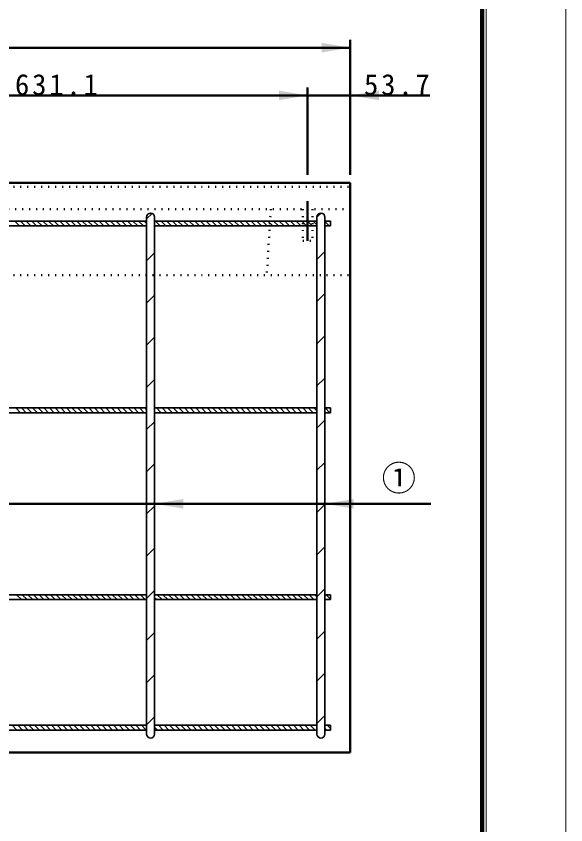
# Model space of a CAD drawing. Units: millimetres, scale not verified. Extents: x -2102 to 2102, y -1485 to 1485.
# Drawn here: x 1412 to 2102, y -687 to 329 of the extents above; entities that cross this region are included whole.
import ezdxf
from ezdxf.enums import TextEntityAlignment as Align

# ---------------------------------------------------------------- set-up
doc = ezdxf.new("R2010")
doc.units = ezdxf.units.MM
doc.header["$LTSCALE"] = 5
doc.linetypes.add('DOTTED', pattern=[1.75, 0.25, -1.5])
doc.linetypes.add('LONG_DASHED_DOTTED', pattern=[15.25, 12, -1.5, 0.25, -1.5])
doc.layers.add('0-0_V-nasSTD', color=7, linetype='Continuous', lineweight=35)
doc.layers.add('0-1_0', color=7, linetype='Continuous', lineweight=50)
doc.styles.add('ＭＳ ゴシック', font='')
doc.styles.get('ＭＳ ゴシック').set_extended_font_data('MS Gothic')

msp = doc.modelspace()

# ---------------------------------------------------------------- linework, layer by layer
at = {"layer": '0-0_V-nasSTD', "lineweight": 50}
for p, q in [((-168.332, 119.655), (1831.668, 119.655)), ((1831.668, 119.655), (1831.668, -596.345)), ((1932.668, -283.845), (1157.668, -283.845)), ((-168.332, -596.345), (1831.668, -596.345))]:
    msp.add_line(p, q, dxfattribs=at)
at = {"layer": '0-0_V-nasSTD', "linetype": 'DOTTED', "lineweight": 50}
for p, q in [((1093.168, 114.655), (1831.668, 114.655)), ((1831.668, 86.655), (1093.168, 86.655)), ((1731.668, 86.655), (1726.668, 3.655)), ((1771.968, 86.655), (1771.968, 46.655)), ((1783.968, 86.655), (1783.968, 46.655)), ((1771.968, 46.655), (1783.968, 46.655)), ((1084.418, 3.655), (1831.668, 3.655))]:
    msp.add_line(p, q, dxfattribs=at)
at = {"layer": '0-0_V-nasSTD', "linetype": 'LONG_DASHED_DOTTED', "lineweight": 50}
msp.add_line((1777.968, 96.655), (1777.968, 46.655), dxfattribs=at)
at = {"layer": '0-0_V-nasSTD'}
for p, q in [((1789.668, 76.45), (1794.868, 81.651)), ((1371.668, 71.655), (1575.668, 71.655)), ((1410, 71.655), (1416, 65.655)), ((1417.071, 71.655), (1423.071, 65.655)), ((1424.143, 71.655), (1430.143, 65.655)), ((1431.214, 71.655), (1437.214, 65.655)), ((1438.285, 71.655), (1444.285, 65.655)), ((1445.356, 71.655), (1451.356, 65.655)), ((1452.427, 71.655), (1458.427, 65.655)), ((1459.498, 71.655), (1465.498, 65.655)), ((1466.569, 71.655), (1472.569, 65.655)), ((1473.64, 71.655), (1479.64, 65.655)), ((1480.711, 71.655), (1486.711, 65.655)), ((1487.782, 71.655), (1493.782, 65.655)), ((1494.853, 71.655), (1500.853, 65.655)), ((1501.924, 71.655), (1507.924, 65.655)), ((1508.995, 71.655), (1514.995, 65.655)), ((1516.066, 71.655), (1522.066, 65.655)), ((1523.137, 71.655), (1529.137, 65.655)), ((1530.209, 71.655), (1536.209, 65.655)), ((1537.28, 71.655), (1543.28, 65.655)), ((1544.351, 71.655), (1550.351, 65.655)), ((1551.422, 71.655), (1557.422, 65.655)), ((1558.493, 71.655), (1564.493, 65.655)), ((1565.564, 71.655), (1571.564, 65.655)), ((1572.635, 71.655), (1575.668, 68.622)), ((1575.668, 74.582), (1582.422, 81.337)), ((1575.668, 76.655), (1575.668, -573.345)), ((1585.668, 76.655), (1585.668, -573.345)), ((1585.668, 71.655), (1789.668, 71.655)), ((1586.777, 71.655), (1592.777, 65.655)), ((1593.848, 71.655), (1599.848, 65.655)), ((1600.919, 71.655), (1606.919, 65.655)), ((1607.99, 71.655), (1613.99, 65.655)), ((1615.061, 71.655), (1621.061, 65.655)), ((1622.132, 71.655), (1628.132, 65.655)), ((1629.203, 71.655), (1635.203, 65.655)), ((1636.275, 71.655), (1642.275, 65.655)), ((1643.346, 71.655), (1649.346, 65.655)), ((1650.417, 71.655), (1656.417, 65.655)), ((1657.488, 71.655), (1663.488, 65.655)), ((1664.559, 71.655), (1670.559, 65.655)), ((1671.63, 71.655), (1677.63, 65.655)), ((1678.701, 71.655), (1684.701, 65.655)), ((1685.772, 71.655), (1691.772, 65.655)), ((1692.843, 71.655), (1698.843, 65.655)), ((1699.914, 71.655), (1705.914, 65.655)), ((1706.985, 71.655), (1712.985, 65.655)), ((1714.056, 71.655), (1720.056, 65.655)), ((1721.127, 71.655), (1727.127, 65.655)), ((1728.198, 71.655), (1734.198, 65.655)), ((1735.269, 71.655), (1741.269, 65.655)), ((1742.341, 71.655), (1748.341, 65.655)), ((1749.412, 71.655), (1755.412, 65.655)), ((1756.483, 71.655), (1762.483, 65.655)), ((1763.554, 71.655), (1769.554, 65.655)), ((1770.625, 71.655), (1776.625, 65.655)), ((1777.696, 71.655), (1783.696, 65.655)), ((1784.767, 71.655), (1789.668, 66.754)), ((1789.668, 76.655), (1789.668, -573.345)), ((1799.668, 76.655), (1799.668, -573.345)), ((1799.668, 76.655), (1799.668, 71.655)), ((1799.668, 76.655), (1799.668, 71.655)), ((1799.668, 71.655), (1806.668, 71.655)), ((1805.98, 71.655), (1806.668, 70.967)), ((1806.668, 71.655), (1806.668, 65.655)), ((1371.668, 65.655), (1575.668, 65.655)), ((1585.668, 65.655), (1789.668, 65.655)), ((1799.668, 70.896), (1804.909, 65.655)), ((1799.668, 65.655), (1806.668, 65.655)), ((1575.668, 21.549), (1585.668, 31.549)), ((1789.668, 23.417), (1799.668, 33.417)), ((1789.668, -29.616), (1799.668, -19.616)), ((1575.668, -31.484), (1585.668, -21.484)), ((1575.668, -84.517), (1585.668, -74.517)), ((1789.668, -82.649), (1799.668, -72.649)), ((1575.668, -137.55), (1585.668, -127.55)), ((1789.668, -135.682), (1799.668, -125.682)), ((1371.668, -163.345), (1575.668, -163.345)), ((1371.668, -169.345), (1575.668, -169.345)), ((1411.153, -163.345), (1417.153, -169.345)), ((1418.224, -163.345), (1424.224, -169.345)), ((1425.295, -163.345), (1431.295, -169.345)), ((1432.366, -163.345), (1438.366, -169.345)), ((1439.437, -163.345), (1445.437, -169.345)), ((1446.508, -163.345), (1452.508, -169.345)), ((1453.579, -163.345), (1459.579, -169.345)), ((1460.65, -163.345), (1466.65, -169.345)), ((1467.721, -163.345), (1473.721, -169.345)), ((1474.792, -163.345), (1480.792, -169.345)), ((1481.863, -163.345), (1487.863, -169.345)), ((1488.934, -163.345), (1494.934, -169.345)), ((1496.005, -163.345), (1502.005, -169.345)), ((1503.076, -163.345), (1509.076, -169.345)), ((1510.148, -163.345), (1516.148, -169.345)), ((1517.219, -163.345), (1523.219, -169.345)), ((1524.29, -163.345), (1530.29, -169.345)), ((1531.361, -163.345), (1537.361, -169.345)), ((1538.432, -163.345), (1544.432, -169.345)), ((1545.503, -163.345), (1551.503, -169.345)), ((1552.574, -163.345), (1558.574, -169.345)), ((1559.645, -163.345), (1565.645, -169.345)), ((1566.716, -163.345), (1572.716, -169.345)), ((1573.787, -163.345), (1575.668, -165.226)), ((1585.668, -163.345), (1789.668, -163.345)), ((1585.668, -168.155), (1586.858, -169.345)), ((1585.668, -169.345), (1789.668, -169.345)), ((1587.929, -163.345), (1593.929, -169.345)), ((1595, -163.345), (1601, -169.345)), ((1602.071, -163.345), (1608.071, -169.345)), ((1609.143, -163.345), (1615.143, -169.345)), ((1616.214, -163.345), (1622.214, -169.345)), ((1623.285, -163.345), (1629.285, -169.345)), ((1630.356, -163.345), (1636.356, -169.345)), ((1637.427, -163.345), (1643.427, -169.345)), ((1644.498, -163.345), (1650.498, -169.345)), ((1651.569, -163.345), (1657.569, -169.345)), ((1658.64, -163.345), (1664.64, -169.345)), ((1665.711, -163.345), (1671.711, -169.345)), ((1672.782, -163.345), (1678.782, -169.345)), ((1679.853, -163.345), (1685.853, -169.345)), ((1686.924, -163.345), (1692.924, -169.345)), ((1693.995, -163.345), (1699.995, -169.345)), ((1701.066, -163.345), (1707.066, -169.345)), ((1708.137, -163.345), (1714.137, -169.345)), ((1715.209, -163.345), (1721.209, -169.345)), ((1722.28, -163.345), (1728.28, -169.345)), ((1729.351, -163.345), (1735.351, -169.345)), ((1736.422, -163.345), (1742.422, -169.345)), ((1743.493, -163.345), (1749.493, -169.345)), ((1750.564, -163.345), (1756.564, -169.345)), ((1757.635, -163.345), (1763.635, -169.345)), ((1764.706, -163.345), (1770.706, -169.345)), ((1771.777, -163.345), (1777.777, -169.345)), ((1778.848, -163.345), (1784.848, -169.345)), ((1785.919, -163.345), (1789.668, -167.094)), ((1799.668, -163.345), (1806.668, -163.345)), ((1799.668, -169.345), (1806.668, -169.345)), ((1800.061, -163.345), (1806.061, -169.345)), ((1806.668, -163.345), (1806.668, -169.345)), ((1806.668, -169.345), (1806.668, -166.345)), ((1575.668, -190.583), (1585.668, -180.583)), ((1789.668, -188.715), (1799.668, -178.715)), ((1575.668, -243.616), (1585.668, -233.616)), ((1789.668, -241.748), (1799.668, -231.748)), ((1575.668, -296.649), (1585.668, -286.649)), ((1789.668, -294.781), (1799.668, -284.781)), ((1575.668, -349.682), (1585.668, -339.682)), ((1789.668, -347.814), (1799.668, -337.814)), ((1575.668, -402.715), (1585.668, -392.715)), ((1789.668, -400.847), (1799.668, -390.847)), ((1371.668, -398.345), (1575.668, -398.345)), ((1371.668, -404.345), (1575.668, -404.345)), ((1412.305, -398.345), (1418.305, -404.345)), ((1419.376, -398.345), (1425.376, -404.345)), ((1426.447, -398.345), (1432.447, -404.345)), ((1433.518, -398.345), (1439.518, -404.345)), ((1440.589, -398.345), (1446.589, -404.345)), ((1447.66, -398.345), (1453.66, -404.345)), ((1454.731, -398.345), (1460.731, -404.345)), ((1461.802, -398.345), (1467.802, -404.345)), ((1468.873, -398.345), (1474.873, -404.345)), ((1475.944, -398.345), (1481.944, -404.345)), ((1483.016, -398.345), (1489.016, -404.345)), ((1490.087, -398.345), (1496.087, -404.345)), ((1497.158, -398.345), (1503.158, -404.345)), ((1504.229, -398.345), (1510.229, -404.345)), ((1511.3, -398.345), (1517.3, -404.345)), ((1518.371, -398.345), (1524.371, -404.345)), ((1525.442, -398.345), (1531.442, -404.345)), ((1532.513, -398.345), (1538.513, -404.345)), ((1539.584, -398.345), (1545.584, -404.345)), ((1546.655, -398.345), (1552.655, -404.345)), ((1553.726, -398.345), (1559.726, -404.345)), ((1560.797, -398.345), (1566.797, -404.345)), ((1567.868, -398.345), (1573.868, -404.345)), ((1574.939, -398.345), (1575.668, -399.074)), ((1585.668, -398.345), (1789.668, -398.345)), ((1585.668, -402.002), (1588.01, -404.345)), ((1585.668, -404.345), (1789.668, -404.345)), ((1589.082, -398.345), (1595.082, -404.345)), ((1596.153, -398.345), (1602.153, -404.345)), ((1603.224, -398.345), (1609.224, -404.345)), ((1610.295, -398.345), (1616.295, -404.345)), ((1617.366, -398.345), (1623.366, -404.345)), ((1624.437, -398.345), (1630.437, -404.345)), ((1631.508, -398.345), (1637.508, -404.345)), ((1638.579, -398.345), (1644.579, -404.345)), ((1645.65, -398.345), (1651.65, -404.345)), ((1652.721, -398.345), (1658.721, -404.345)), ((1659.792, -398.345), (1665.792, -404.345)), ((1666.863, -398.345), (1672.863, -404.345)), ((1673.934, -398.345), (1679.934, -404.345)), ((1681.005, -398.345), (1687.005, -404.345)), ((1688.076, -398.345), (1694.076, -404.345)), ((1695.148, -398.345), (1701.148, -404.345)), ((1702.219, -398.345), (1708.219, -404.345)), ((1709.29, -398.345), (1715.29, -404.345)), ((1716.361, -398.345), (1722.361, -404.345)), ((1723.432, -398.345), (1729.432, -404.345)), ((1730.503, -398.345), (1736.503, -404.345)), ((1737.574, -398.345), (1743.574, -404.345)), ((1744.645, -398.345), (1750.645, -404.345)), ((1751.716, -398.345), (1757.716, -404.345)), ((1758.787, -398.345), (1764.787, -404.345)), ((1765.858, -398.345), (1771.858, -404.345)), ((1772.929, -398.345), (1778.929, -404.345)), ((1780, -398.345), (1786, -404.345)), ((1787.071, -398.345), (1789.668, -400.941)), ((1799.668, -398.345), (1806.668, -398.345)), ((1799.668, -403.87), (1800.143, -404.345)), ((1799.668, -404.345), (1806.668, -404.345)), ((1801.214, -398.345), (1806.668, -403.799)), ((1806.668, -398.345), (1806.668, -404.345)), ((1575.668, -455.748), (1585.668, -445.748)), ((1789.668, -453.88), (1799.668, -443.88)), ((1789.668, -506.913), (1799.668, -496.913)), ((1575.668, -508.781), (1585.668, -498.781)), ((1575.668, -561.814), (1585.668, -551.814)), ((1789.668, -559.946), (1799.668, -549.946)), ((1371.668, -562.345), (1575.668, -562.345)), ((1371.668, -568.345), (1575.668, -568.345)), ((1406.599, -562.345), (1412.599, -568.345)), ((1413.67, -562.345), (1419.67, -568.345)), ((1420.741, -562.345), (1426.741, -568.345)), ((1427.812, -562.345), (1433.812, -568.345)), ((1434.883, -562.345), (1440.883, -568.345)), ((1441.955, -562.345), (1447.955, -568.345)), ((1449.026, -562.345), (1455.026, -568.345)), ((1456.097, -562.345), (1462.097, -568.345)), ((1463.168, -562.345), (1469.168, -568.345)), ((1470.239, -562.345), (1476.239, -568.345)), ((1477.31, -562.345), (1483.31, -568.345)), ((1484.381, -562.345), (1490.381, -568.345)), ((1491.452, -562.345), (1497.452, -568.345)), ((1498.523, -562.345), (1504.523, -568.345)), ((1505.594, -562.345), (1511.594, -568.345)), ((1512.665, -562.345), (1518.665, -568.345)), ((1519.736, -562.345), (1525.736, -568.345)), ((1526.807, -562.345), (1532.807, -568.345)), ((1533.878, -562.345), (1539.878, -568.345)), ((1540.95, -562.345), (1546.95, -568.345)), ((1548.021, -562.345), (1554.021, -568.345)), ((1555.092, -562.345), (1561.092, -568.345)), ((1562.163, -562.345), (1568.163, -568.345)), ((1569.234, -562.345), (1575.234, -568.345)), ((1585.668, -562.345), (1789.668, -562.345)), ((1585.668, -564.637), (1589.376, -568.345)), ((1585.668, -568.345), (1789.668, -568.345)), ((1590.447, -562.345), (1596.447, -568.345)), ((1597.518, -562.345), (1603.518, -568.345)), ((1604.589, -562.345), (1610.589, -568.345)), ((1611.66, -562.345), (1617.66, -568.345)), ((1618.731, -562.345), (1624.731, -568.345)), ((1625.802, -562.345), (1631.802, -568.345)), ((1632.873, -562.345), (1638.873, -568.345)), ((1639.944, -562.345), (1645.944, -568.345)), ((1647.016, -562.345), (1653.016, -568.345)), ((1654.087, -562.345), (1660.087, -568.345)), ((1661.158, -562.345), (1667.158, -568.345)), ((1668.229, -562.345), (1674.229, -568.345)), ((1675.3, -562.345), (1681.3, -568.345)), ((1682.371, -562.345), (1688.371, -568.345)), ((1689.442, -562.345), (1695.442, -568.345)), ((1696.513, -562.345), (1702.513, -568.345)), ((1703.584, -562.345), (1709.584, -568.345)), ((1710.655, -562.345), (1716.655, -568.345)), ((1717.726, -562.345), (1723.726, -568.345)), ((1724.797, -562.345), (1730.797, -568.345)), ((1731.868, -562.345), (1737.868, -568.345)), ((1738.939, -562.345), (1744.939, -568.345)), ((1746.01, -562.345), (1752.01, -568.345)), ((1753.082, -562.345), (1759.082, -568.345)), ((1760.153, -562.345), (1766.153, -568.345)), ((1767.224, -562.345), (1773.224, -568.345)), ((1774.295, -562.345), (1780.295, -568.345)), ((1781.366, -562.345), (1787.366, -568.345)), ((1788.437, -562.345), (1789.668, -563.576)), ((1799.668, -562.345), (1806.668, -562.345)), ((1799.668, -566.505), (1801.508, -568.345)), ((1799.668, -568.345), (1806.668, -568.345)), ((1802.579, -562.345), (1806.668, -566.434)), ((1806.668, -562.345), (1806.668, -568.345))]:
    msp.add_line(p, q, dxfattribs=at)
at = {"layer": '0-0_V-nasSTD', "lineweight": 18}
for points in [[(-2102.5, -1485), (-2102.5, 1485), (2102.5, 1485), (2102.5, -1485)], [(-2002.5, -1385), (-2002.5, 1385), (2002.5, 1385), (2002.5, -1385)]]:
    msp.add_lwpolyline(points, close=True, dxfattribs=at)
at = {"layer": '0-0_V-nasSTD', "lineweight": 100}
msp.add_lwpolyline([(1997.5, -1380), (1997.5, 1380), (-1997.5, 1380)], dxfattribs=at)
at = {"layer": '0-0_V-nasSTD'}
for points in [[(1730.764, 71.655), (1771.968, 71.655), (1777.968, 71.655), (1783.968, 71.655), (1789.668, 71.655)], [(1789.668, 65.655), (1783.968, 65.655), (1777.968, 65.655), (1771.968, 65.655), (1730.402, 65.655)]]:
    msp.add_lwpolyline(points, dxfattribs=at)
for centre, start, end in [((1580.668, 76.655), 0, 180), ((1794.668, 76.655), 0, 180), ((1580.668, -573.345), 180, 0), ((1794.668, -573.345), 180, 0)]:
    msp.add_arc(centre, 5, start, end, dxfattribs=at)
for points in [[(1795.668, 283.655), (1795.668, 295.655), (1831.668, 289.655)], [(1741.968, 223.655), (1741.968, 235.655), (1777.968, 229.655)], [(1831.668, 229.655), (1867.668, 223.655), (1867.668, 235.655)], [(1585.668, -283.845), (1621.668, -289.845), (1621.668, -277.845)], [(1799.668, -283.845), (1835.668, -289.845), (1835.668, -277.845)]]:
    msp.add_solid(points, dxfattribs=at)
at = {"layer": '0-1_0'}
for p, q in [((1831.668, 129.655), (1831.668, 299.655)), ((-168.332, 289.655), (1831.668, 289.655)), ((1777.968, 129.655), (1777.968, 239.655)), ((1146.868, 229.655), (1777.968, 229.655)), ((1777.968, 229.655), (1831.668, 229.655)), ((1831.668, 229.655), (1931.668, 229.655))]:
    msp.add_line(p, q, dxfattribs=at)

# ---------------------------------------------------------------- texts
at = {"layer": '0-0_V-nasSTD', "style": 'ＭＳ ゴシック'}
msp.add_text('①', height=31.67, dxfattribs=at).set_placement((1871.068, -276.845), align=Align.BOTTOM_LEFT)
at = {"layer": '0-0_V-nasSTD', "char_height": 26.39, "attachment_point": 7, "style": 'ＭＳ ゴシック'}
for s, insert in [('\\T1.2;631.1', (1410.218, 229.655)), ('\\T1.2;53.7', (1848.868, 229.655))]:
    msp.add_mtext(s, dxfattribs=dict(at, insert=insert))

doc.saveas('drawing.dxf')
